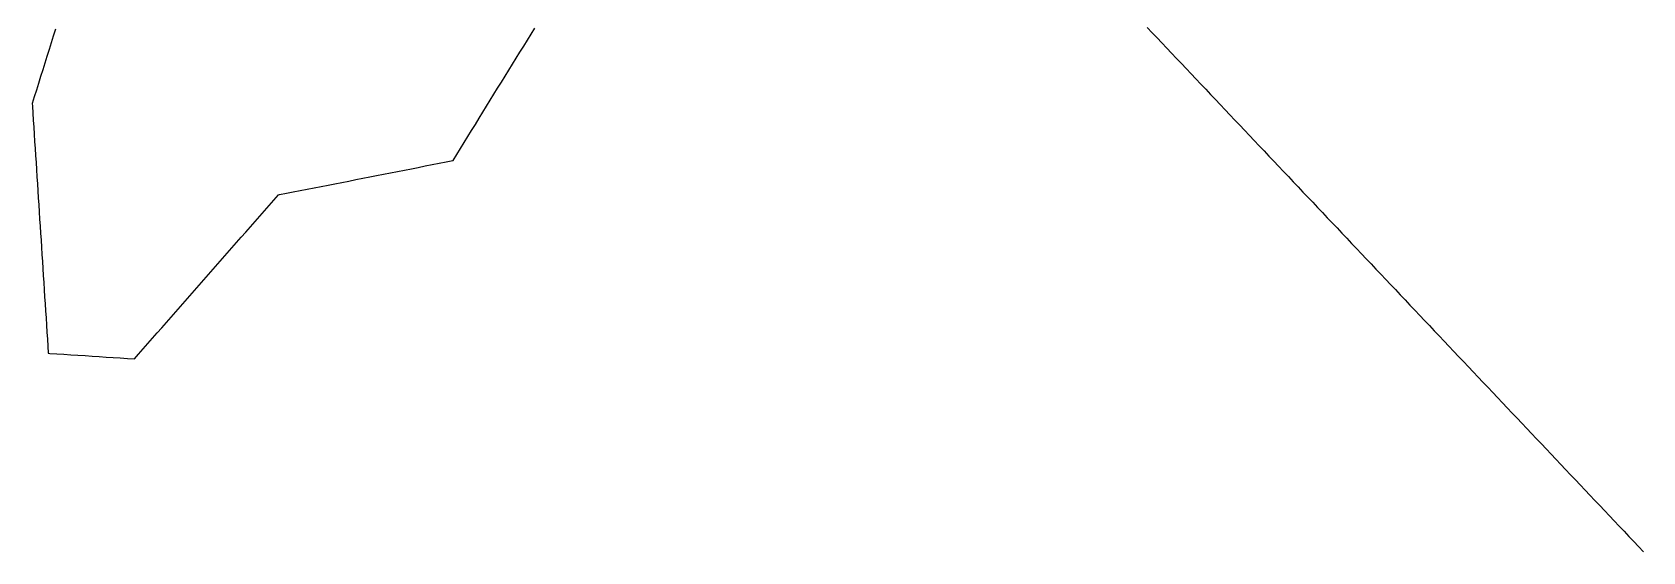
# Model space of a CAD drawing. Header units: millimetres. Extents: x 230 to 3347, y 514 to 5196.
# Drawn here: x 1181.5 to 1409.1, y 1461.1 to 1534.5 of the extents above; entities that cross this region are included whole.
import ezdxf

# ---------------------------------------------------------------- set-up
doc = ezdxf.new("R2010")
doc.units = ezdxf.units.MM
doc.layers.add('ALL_ISLANDS', color=7, linetype='Continuous')
doc.layers.add('OUTLINE_ISLAND_01', color=7, linetype='Continuous')

msp = doc.modelspace()

# ---------------------------------------------------------------- linework, layer by layer
at = {"layer": 'ALL_ISLANDS'}
for points in [[(1184.7992, 1534.9353), (1184.5009, 1533.9809), (1184.2026, 1533.0264), (1183.9043, 1532.0719), (1183.606, 1531.1174), (1183.3076, 1530.163), (1183.0093, 1529.2085), (1182.711, 1528.254), (1182.4127, 1527.2996), (1182.1144, 1526.3451), (1181.8161, 1525.3906), (1181.5178, 1524.4362), (1181.5399, 1524.0934), (1181.6042, 1523.0955), (1181.6685, 1522.0976), (1181.7327, 1521.0996), (1181.797, 1520.1017), (1181.8613, 1519.1038), (1181.9256, 1518.1058), (1181.9899, 1517.1079), (1182.0542, 1516.11), (1182.1185, 1515.112), (1182.1828, 1514.1141), (1182.2471, 1513.1162), (1182.3114, 1512.1182), (1182.3756, 1511.1203), (1182.4399, 1510.1224), (1182.5042, 1509.1244), (1182.5685, 1508.1265), (1182.6328, 1507.1286), (1182.6971, 1506.1307), (1182.7614, 1505.1327), (1182.8257, 1504.1348), (1182.89, 1503.1369), (1182.9543, 1502.1389), (1183.0185, 1501.141), (1183.0828, 1500.1431), (1183.1471, 1499.1451), (1183.2114, 1498.1472), (1183.2757, 1497.1493), (1183.34, 1496.1513), (1183.4043, 1495.1534), (1183.4686, 1494.1555), (1183.5329, 1493.1575), (1183.5971, 1492.1596), (1183.6614, 1491.1617), (1183.7257, 1490.1638), (1183.79, 1489.1658), (1183.9903, 1489.1528), (1184.9883, 1489.0882), (1185.9862, 1489.0236), (1186.9841, 1488.9589), (1187.982, 1488.8943), (1188.9799, 1488.8296), (1189.9778, 1488.765), (1190.9757, 1488.7004), (1191.9736, 1488.6357), (1192.9715, 1488.5711), (1193.9694, 1488.5064), (1194.9673, 1488.4418), (1195.9653, 1488.3772), (1196.5344, 1489.0244), (1197.1947, 1489.7753), (1197.8551, 1490.5263), (1198.5154, 1491.2772), (1199.1758, 1492.0282), (1199.8361, 1492.7791), (1200.4965, 1493.5301), (1201.1568, 1494.281), (1201.8172, 1495.032), (1202.4775, 1495.7829), (1203.1379, 1496.5339), (1203.7983, 1497.2849), (1204.4586, 1498.0358), (1205.119, 1498.7868), (1205.7793, 1499.5377), (1206.4397, 1500.2887), (1207.1, 1501.0396), (1207.7604, 1501.7906), (1208.4207, 1502.5415), (1209.0811, 1503.2925), (1209.7414, 1504.0435), (1210.4018, 1504.7944), (1211.0621, 1505.5454), (1211.7225, 1506.2963), (1212.3828, 1507.0473), (1213.0432, 1507.7982), (1213.7036, 1508.5492), (1214.3639, 1509.3001), (1215.0243, 1510.0511), (1215.6846, 1510.802), (1216.345, 1511.553), (1216.4551, 1511.5746), (1217.4363, 1511.7675), (1218.4175, 1511.9603), (1219.3988, 1512.1532), (1220.38, 1512.346), (1221.3612, 1512.5389), (1222.3424, 1512.7317), (1223.3237, 1512.9245), (1224.3049, 1513.1174), (1225.2861, 1513.3102), (1226.2674, 1513.5031), (1227.2486, 1513.6959), (1228.2298, 1513.8888), (1229.211, 1514.0816), (1230.1923, 1514.2745), (1231.1735, 1514.4673), (1232.1547, 1514.6601), (1233.136, 1514.853), (1234.1172, 1515.0458), (1235.0984, 1515.2387), (1236.0797, 1515.4315), (1237.0609, 1515.6244), (1238.0421, 1515.8172), (1239.0233, 1516.0101), (1240.0046, 1516.2029), (1240.9858, 1516.3957), (1240.9903, 1516.4031), (1241.5158, 1517.2539), (1242.0413, 1518.1047), (1242.5668, 1518.9555), (1243.0923, 1519.8063), (1243.6178, 1520.6571), (1244.1433, 1521.5079), (1244.6688, 1522.3587), (1245.1943, 1523.2095), (1245.7198, 1524.0603), (1246.2453, 1524.9111), (1246.7708, 1525.7619), (1247.2963, 1526.6127), (1247.8218, 1527.4635), (1248.3473, 1528.3143), (1248.8727, 1529.1651), (1249.3982, 1530.0159), (1249.9237, 1530.8667), (1250.4492, 1531.7175), (1250.9747, 1532.5683), (1251.5002, 1533.4191), (1252.0257, 1534.2699), (1252.5512, 1535.1206)], [(1339.1087, 1535.1868), (1339.7962, 1534.4606), (1340.4837, 1533.7344), (1341.1712, 1533.0082), (1341.8587, 1532.282), (1342.5462, 1531.5559), (1343.2337, 1530.8297), (1343.9212, 1530.1035), (1344.6087, 1529.3773), (1345.2962, 1528.6512), (1345.9837, 1527.925), (1346.6713, 1527.1988), (1347.3588, 1526.4726), (1348.0463, 1525.7464), (1348.7338, 1525.0203), (1349.4213, 1524.2941), (1350.1088, 1523.5679), (1350.7963, 1522.8417), (1351.4838, 1522.1155), (1352.1713, 1521.3894), (1352.8588, 1520.6632), (1353.5463, 1519.937), (1354.2338, 1519.2108), (1354.9213, 1518.4846), (1355.6088, 1517.7585), (1356.2963, 1517.0323), (1356.9838, 1516.3061), (1357.6713, 1515.5799), (1358.3588, 1514.8538), (1359.0464, 1514.1276), (1359.7339, 1513.4014), (1360.4214, 1512.6752), (1361.1089, 1511.949), (1361.7964, 1511.2229), (1362.4839, 1510.4967), (1363.1714, 1509.7705), (1363.8589, 1509.0443), (1364.5464, 1508.3181), (1365.2339, 1507.592), (1365.9214, 1506.8658), (1366.6089, 1506.1396), (1367.2964, 1505.4134), (1367.9839, 1504.6872), (1368.6714, 1503.9611), (1369.3589, 1503.2349), (1370.0464, 1502.5087), (1370.7339, 1501.7825), (1371.4215, 1501.0564), (1372.109, 1500.3302), (1372.7965, 1499.604), (1373.484, 1498.8778), (1374.1715, 1498.1516), (1374.859, 1497.4255), (1375.5465, 1496.6993), (1376.234, 1495.9731), (1376.9215, 1495.2469), (1377.609, 1494.5207), (1378.2965, 1493.7946), (1378.984, 1493.0684), (1379.6715, 1492.3422), (1380.359, 1491.616), (1381.0465, 1490.8898), (1381.734, 1490.1637), (1382.4215, 1489.4375), (1383.1091, 1488.7113), (1383.7966, 1487.9851), (1384.4841, 1487.2589), (1385.1716, 1486.5328), (1385.8591, 1485.8066), (1386.5466, 1485.0804), (1387.2341, 1484.3542), (1387.9216, 1483.6281), (1388.6091, 1482.9019), (1389.2966, 1482.1757), (1389.9841, 1481.4495), (1390.6716, 1480.7233), (1391.3591, 1479.9972), (1392.0466, 1479.271), (1392.7341, 1478.5448), (1393.4216, 1477.8186), (1394.1091, 1477.0924), (1394.7966, 1476.3663), (1395.4842, 1475.6401), (1396.1717, 1474.9139), (1396.8592, 1474.1877), (1397.5467, 1473.4615), (1398.2342, 1472.7354), (1398.9217, 1472.0092), (1399.6092, 1471.283), (1400.2967, 1470.5568), (1400.9842, 1469.8307), (1401.6717, 1469.1045), (1402.3592, 1468.3783), (1403.0467, 1467.6521), (1403.7342, 1466.9259), (1404.4217, 1466.1998), (1405.1092, 1465.4736), (1405.7967, 1464.7474), (1406.4842, 1464.0212), (1407.1717, 1463.295), (1407.8593, 1462.5689), (1408.5468, 1461.8427), (1409.2343, 1461.1165)]]:
    msp.add_lwpolyline(points, dxfattribs=at)
at = {"layer": 'OUTLINE_ISLAND_01'}
for points in [[(1184.7992, 1534.9353), (1184.5009, 1533.9809), (1184.2026, 1533.0264), (1183.9043, 1532.0719), (1183.606, 1531.1174), (1183.3076, 1530.163), (1183.0093, 1529.2085), (1182.711, 1528.254), (1182.4127, 1527.2996), (1182.1144, 1526.3451), (1181.8161, 1525.3906), (1181.5178, 1524.4362), (1181.5399, 1524.0934), (1181.6042, 1523.0955), (1181.6685, 1522.0976), (1181.7327, 1521.0996), (1181.797, 1520.1017), (1181.8613, 1519.1038), (1181.9256, 1518.1058), (1181.9899, 1517.1079), (1182.0542, 1516.11), (1182.1185, 1515.112), (1182.1828, 1514.1141), (1182.2471, 1513.1162), (1182.3114, 1512.1182), (1182.3756, 1511.1203), (1182.4399, 1510.1224), (1182.5042, 1509.1244), (1182.5685, 1508.1265), (1182.6328, 1507.1286), (1182.6971, 1506.1307), (1182.7614, 1505.1327), (1182.8257, 1504.1348), (1182.89, 1503.1369), (1182.9543, 1502.1389), (1183.0185, 1501.141), (1183.0828, 1500.1431), (1183.1471, 1499.1451), (1183.2114, 1498.1472), (1183.2757, 1497.1493), (1183.34, 1496.1513), (1183.4043, 1495.1534), (1183.4686, 1494.1555), (1183.5329, 1493.1575), (1183.5971, 1492.1596), (1183.6614, 1491.1617), (1183.7257, 1490.1638), (1183.79, 1489.1658), (1183.9903, 1489.1528), (1184.9883, 1489.0882), (1185.9862, 1489.0236), (1186.9841, 1488.9589), (1187.982, 1488.8943), (1188.9799, 1488.8296), (1189.9778, 1488.765), (1190.9757, 1488.7004), (1191.9736, 1488.6357), (1192.9715, 1488.5711), (1193.9694, 1488.5064), (1194.9673, 1488.4418), (1195.9653, 1488.3772), (1196.5344, 1489.0244), (1197.1947, 1489.7753), (1197.8551, 1490.5263), (1198.5154, 1491.2772), (1199.1758, 1492.0282), (1199.8361, 1492.7791), (1200.4965, 1493.5301), (1201.1568, 1494.281), (1201.8172, 1495.032), (1202.4775, 1495.7829), (1203.1379, 1496.5339), (1203.7983, 1497.2849), (1204.4586, 1498.0358), (1205.119, 1498.7868), (1205.7793, 1499.5377), (1206.4397, 1500.2887), (1207.1, 1501.0396), (1207.7604, 1501.7906), (1208.4207, 1502.5415), (1209.0811, 1503.2925), (1209.7414, 1504.0435), (1210.4018, 1504.7944), (1211.0621, 1505.5454), (1211.7225, 1506.2963), (1212.3828, 1507.0473), (1213.0432, 1507.7982), (1213.7036, 1508.5492), (1214.3639, 1509.3001), (1215.0243, 1510.0511), (1215.6846, 1510.802), (1216.345, 1511.553), (1216.4551, 1511.5746), (1217.4363, 1511.7675), (1218.4175, 1511.9603), (1219.3988, 1512.1532), (1220.38, 1512.346), (1221.3612, 1512.5389), (1222.3424, 1512.7317), (1223.3237, 1512.9245), (1224.3049, 1513.1174), (1225.2861, 1513.3102), (1226.2674, 1513.5031), (1227.2486, 1513.6959), (1228.2298, 1513.8888), (1229.211, 1514.0816), (1230.1923, 1514.2745), (1231.1735, 1514.4673), (1232.1547, 1514.6601), (1233.136, 1514.853), (1234.1172, 1515.0458), (1235.0984, 1515.2387), (1236.0797, 1515.4315), (1237.0609, 1515.6244), (1238.0421, 1515.8172), (1239.0233, 1516.0101), (1240.0046, 1516.2029), (1240.9858, 1516.3957), (1240.9903, 1516.4031), (1241.5158, 1517.2539), (1242.0413, 1518.1047), (1242.5668, 1518.9555), (1243.0923, 1519.8063), (1243.6178, 1520.6571), (1244.1433, 1521.5079), (1244.6688, 1522.3587), (1245.1943, 1523.2095), (1245.7198, 1524.0603), (1246.2453, 1524.9111), (1246.7708, 1525.7619), (1247.2963, 1526.6127), (1247.8218, 1527.4635), (1248.3473, 1528.3143), (1248.8727, 1529.1651), (1249.3982, 1530.0159), (1249.9237, 1530.8667), (1250.4492, 1531.7175), (1250.9747, 1532.5683), (1251.5002, 1533.4191), (1252.0257, 1534.2699), (1252.5512, 1535.1206)], [(1339.1087, 1535.1868), (1339.7962, 1534.4606), (1340.4837, 1533.7344), (1341.1712, 1533.0082), (1341.8587, 1532.282), (1342.5462, 1531.5559), (1343.2337, 1530.8297), (1343.9212, 1530.1035), (1344.6087, 1529.3773), (1345.2962, 1528.6512), (1345.9837, 1527.925), (1346.6713, 1527.1988), (1347.3588, 1526.4726), (1348.0463, 1525.7464), (1348.7338, 1525.0203), (1349.4213, 1524.2941), (1350.1088, 1523.5679), (1350.7963, 1522.8417), (1351.4838, 1522.1155), (1352.1713, 1521.3894), (1352.8588, 1520.6632), (1353.5463, 1519.937), (1354.2338, 1519.2108), (1354.9213, 1518.4846), (1355.6088, 1517.7585), (1356.2963, 1517.0323), (1356.9838, 1516.3061), (1357.6713, 1515.5799), (1358.3588, 1514.8538), (1359.0464, 1514.1276), (1359.7339, 1513.4014), (1360.4214, 1512.6752), (1361.1089, 1511.949), (1361.7964, 1511.2229), (1362.4839, 1510.4967), (1363.1714, 1509.7705), (1363.8589, 1509.0443), (1364.5464, 1508.3181), (1365.2339, 1507.592), (1365.9214, 1506.8658), (1366.6089, 1506.1396), (1367.2964, 1505.4134), (1367.9839, 1504.6872), (1368.6714, 1503.9611), (1369.3589, 1503.2349), (1370.0464, 1502.5087), (1370.7339, 1501.7825), (1371.4215, 1501.0564), (1372.109, 1500.3302), (1372.7965, 1499.604), (1373.484, 1498.8778), (1374.1715, 1498.1516), (1374.859, 1497.4255), (1375.5465, 1496.6993), (1376.234, 1495.9731), (1376.9215, 1495.2469), (1377.609, 1494.5207), (1378.2965, 1493.7946), (1378.984, 1493.0684), (1379.6715, 1492.3422), (1380.359, 1491.616), (1381.0465, 1490.8898), (1381.734, 1490.1637), (1382.4215, 1489.4375), (1383.1091, 1488.7113), (1383.7966, 1487.9851), (1384.4841, 1487.2589), (1385.1716, 1486.5328), (1385.8591, 1485.8066), (1386.5466, 1485.0804), (1387.2341, 1484.3542), (1387.9216, 1483.6281), (1388.6091, 1482.9019), (1389.2966, 1482.1757), (1389.9841, 1481.4495), (1390.6716, 1480.7233), (1391.3591, 1479.9972), (1392.0466, 1479.271), (1392.7341, 1478.5448), (1393.4216, 1477.8186), (1394.1091, 1477.0924), (1394.7966, 1476.3663), (1395.4842, 1475.6401), (1396.1717, 1474.9139), (1396.8592, 1474.1877), (1397.5467, 1473.4615), (1398.2342, 1472.7354), (1398.9217, 1472.0092), (1399.6092, 1471.283), (1400.2967, 1470.5568), (1400.9842, 1469.8307), (1401.6717, 1469.1045), (1402.3592, 1468.3783), (1403.0467, 1467.6521), (1403.7342, 1466.9259), (1404.4217, 1466.1998), (1405.1092, 1465.4736), (1405.7967, 1464.7474), (1406.4842, 1464.0212), (1407.1717, 1463.295), (1407.8593, 1462.5689), (1408.5468, 1461.8427), (1409.2343, 1461.1165)]]:
    msp.add_lwpolyline(points, dxfattribs=at)

doc.saveas('drawing.dxf')
